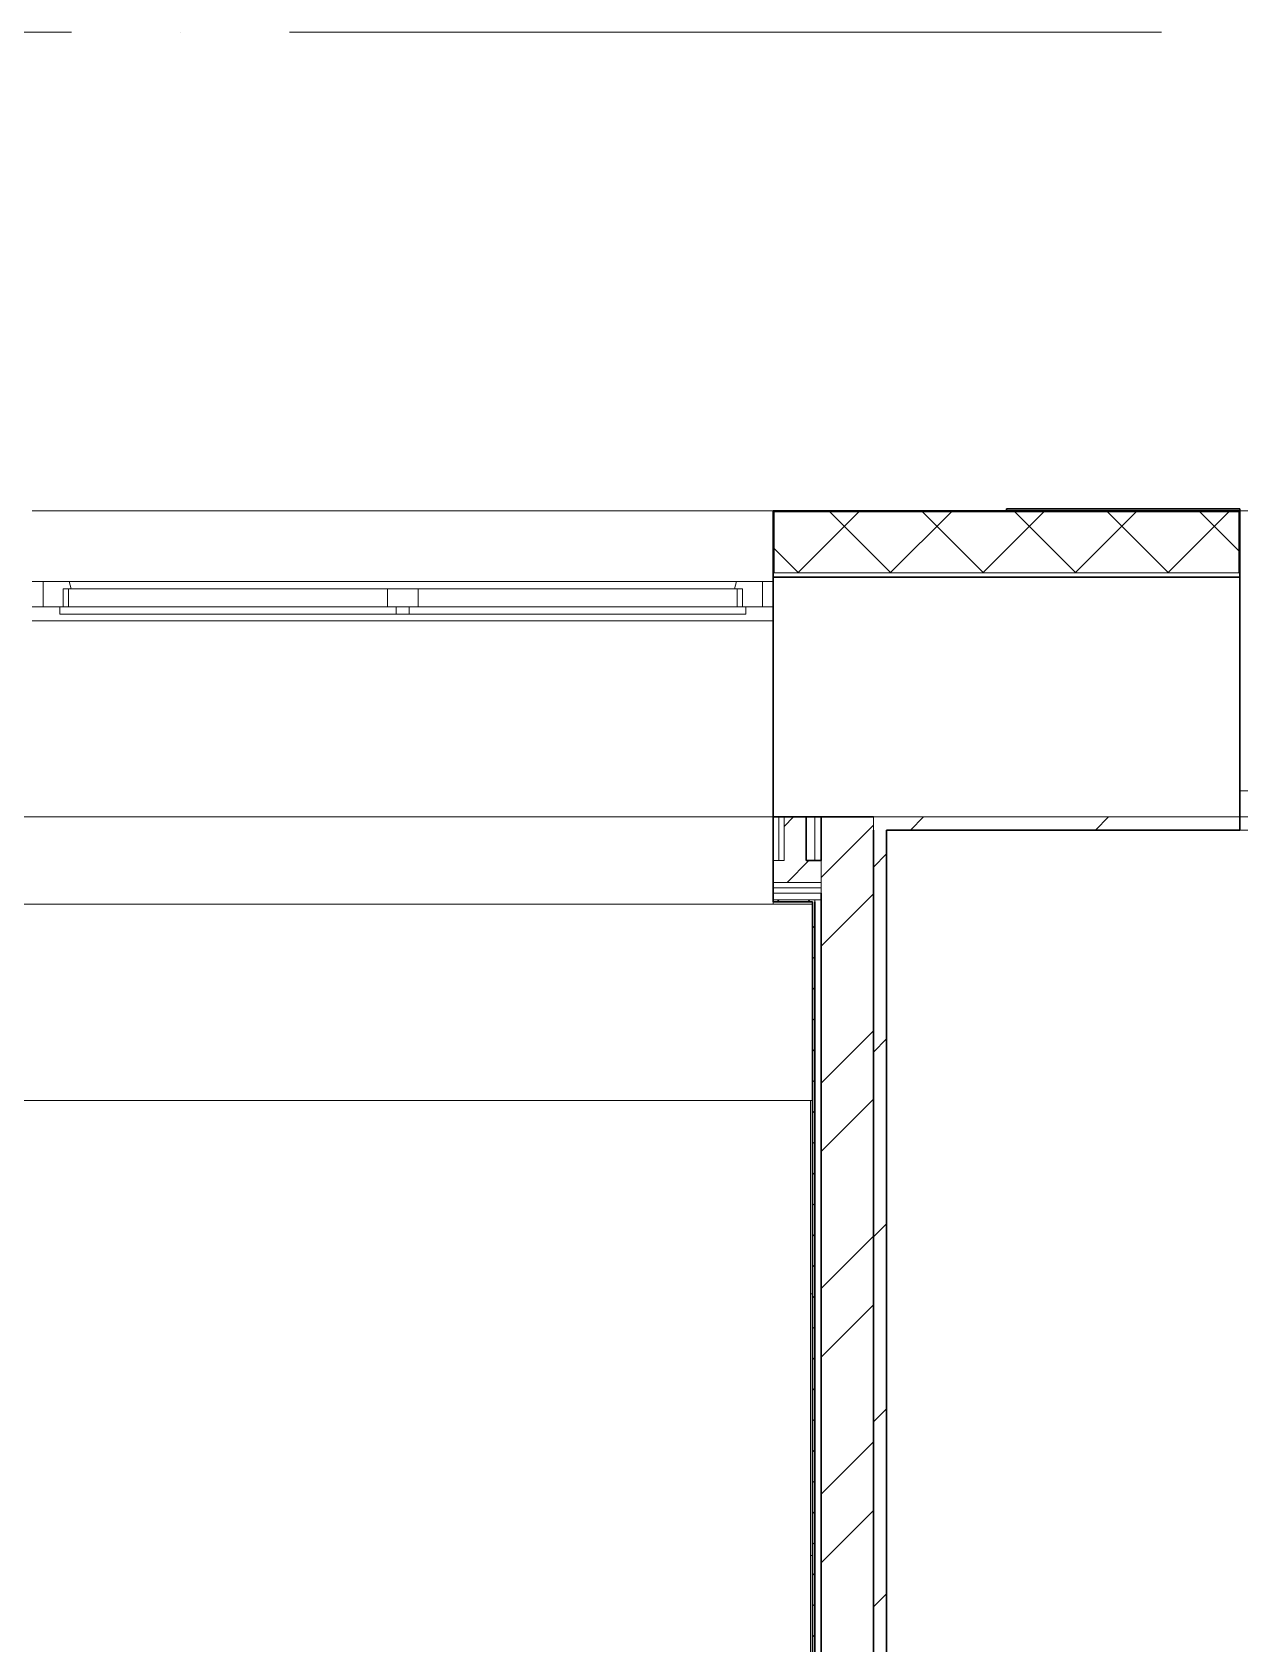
# Model space of a CAD drawing. Header units: millimetres. Extents: x -495897 to 1376592, y -28539 to 470976.
# Drawn here: x -53937 to -51167, y 353159 to 356855 of the extents above; entities that cross this region are included whole.
import ezdxf

# ---------------------------------------------------------------- set-up
doc = ezdxf.new("R2010")
doc.units = ezdxf.units.MM
doc.linetypes.add('ADSK_Линия сетки', pattern=[25, 20, -2.5, 0, -2.5])
for name, color, linetype, lineweight in [('_ Окна', 7, 'Continuous', 9), ('Ограждение', 252, 'Continuous', 9), ('Окна', 252, 'Continuous', 9), ('Оси', 252, 'Continuous', 9), ('Стены внутренние', 7, 'Continuous', 18), ('Стены наружные', 7, 'Continuous', 18), ('Стены штриховка', 7, 'Continuous', 9)]:
    doc.layers.add(name, color=color, linetype=linetype, lineweight=lineweight)

# ---------------------------------------------------------------- blocks, each defined once
blk = doc.blocks.new('1 этаж')
at = {"layer": 'Ограждение', "true_color": 0x636466}
h = blk.add_hatch(dxfattribs=at)
h.set_pattern_fill('FP_24', color=251, style=0, pattern_type=2)
h.set_pattern_definition([(0, (-24609.8, 7161), (0, 600), []), (90, (-24609.8, 7161), (-600, 4e-14), [])])
h.paths.add_polyline_path([(-51390.8, -9578.7), (-51390.8, -5993.7), (-51395.8, -5993.7), (-51395.8, -9578.7)])
at = {"layer": '_ Окна', "color": 251, "true_color": 0x636466}
for p, q in [((-53155.8, -4803.7), (-53180.8, -4803.7)), ((-53155.8, -4861.7), (-53155.8, -4803.7)), ((-51480.8, -4803.7), (-51505.8, -4803.7)), ((-51505.8, -4803.7), (-51505.8, -4861.7)), ((-53180.8, -4861.7), (-53155.8, -4861.7)), ((-51505.8, -4861.7), (-51480.8, -4861.7))]:
    blk.add_line(p, q, dxfattribs=at)
at = {"layer": '_ Окна', "color": 251, "lineweight": 18, "true_color": 0x636466}
for p, q in [((-53096.4, -4803.7), (-53155.8, -4803.7)), ((-53155.8, -4803.7), (-53155.8, -4861.7)), ((-53091.8, -4820.7), (-53096.4, -4803.7)), ((-51565.2, -4803.7), (-51569.8, -4820.7)), ((-51505.8, -4803.7), (-51565.2, -4803.7)), ((-51505.8, -4861.7), (-51505.8, -4803.7)), ((-53109.8, -4861.7), (-53109.8, -4820.7)), ((-53109.8, -4820.7), (-53097.8, -4820.7)), ((-51563.8, -4820.7), (-51551.8, -4820.7)), ((-51551.8, -4820.7), (-51551.8, -4861.7)), ((-53155.8, -4861.7), (-53117.8, -4861.7)), ((-51543.8, -4861.7), (-51505.8, -4861.7))]:
    blk.add_line(p, q, dxfattribs=at)
at = {"layer": 'Ограждение', "color": 251, "true_color": 0x636466}
for p, q in [((-51480.8, -4893.7), (-53180.8, -4893.7)), ((-51480.8, -5343.7), (-53180.8, -5343.7)), ((-51385.8, -5343.7), (-51385.8, -5443.7)), ((-51390.8, -5543.7), (-59095.8, -5543.7)), ((-51390.8, -5543.7), (-59095.8, -5543.7)), ((-51480.8, -5543.7), (-53180.8, -5543.7)), ((-51480.8, -5538.7), (-51480.8, -5543.7)), ((-51390.8, -5993.7), (-59095.8, -5993.7)), ((-51395.8, -5993.7), (-51395.8, -9578.7))]:
    blk.add_line(p, q, dxfattribs=at)
at = {"layer": 'Окна', "color": 251, "true_color": 0x636466}
for p, q in [((-51565.2, -4803.7), (-53096.4, -4803.7)), ((-53097.8, -4820.7), (-52365.8, -4820.7)), ((-53097.8, -4861.7), (-53097.8, -4820.7)), ((-52365.8, -4820.7), (-52295.8, -4820.7)), ((-52365.8, -4820.7), (-52365.8, -4861.7)), ((-52295.8, -4820.7), (-51563.8, -4820.7)), ((-52295.8, -4861.7), (-52295.8, -4820.7)), ((-51563.8, -4820.7), (-51563.8, -4861.7)), ((-53117.8, -4861.7), (-52345.8, -4861.7)), ((-53117.8, -4878.7), (-53117.8, -4861.7)), ((-52345.8, -4878.7), (-53117.8, -4878.7)), ((-52345.8, -4861.7), (-52315.8, -4861.7)), ((-52345.8, -4861.7), (-52345.8, -4878.7)), ((-52315.8, -4878.7), (-52345.8, -4878.7)), ((-52315.8, -4861.7), (-51543.8, -4861.7)), ((-52315.8, -4878.7), (-52315.8, -4861.7)), ((-51543.8, -4878.7), (-52315.8, -4878.7)), ((-51543.8, -4861.7), (-51543.8, -4878.7))]:
    blk.add_line(p, q, dxfattribs=at)
at = {"layer": 'Оси', "color": 251, "linetype": 'ADSK_Линия сетки', "ltscale": 100, "true_color": 0x636466}
for p, q in [((4411.5, -3543.7), (-72528.1, -3543.7)), ((4411.5, -5343.7), (-72528.1, -5343.7))]:
    blk.add_line(p, q, dxfattribs=at)
at = {"layer": 'Стены внутренние', "color": 251, "true_color": 0x636466}
for p, q in [((-53180.8, -4641.7), (-51480.8, -4641.7)), ((-50410.8, -4641.7), (-48710.8, -4641.7)), ((-51482.8, -4793.7), (-51480.8, -4793.7)), ((-50410.8, -5283.7), (-48710.8, -5283.7)), ((-51250.8, -5343.7), (-50410.8, -5343.7))]:
    blk.add_line(p, q, dxfattribs=at)
at = {"layer": 'Стены внутренние', "color": 251, "lineweight": 30, "true_color": 0x636466}
for p, q in [((-50945.8, -4641.7), (-51480.8, -4641.7)), ((-51480.8, -4641.7), (-51480.8, -4783.7)), ((-50410.8, -4783.7), (-50410.8, -4641.7)), ((-50410.8, -4793.7), (-51480.8, -4793.7)), ((-51480.8, -4793.7), (-51480.8, -5343.7)), ((-50410.8, -5343.7), (-50410.8, -4793.7)), ((-51405.8, -5343.7), (-51370.8, -5343.7))]:
    blk.add_line(p, q, dxfattribs=at)
at = {"layer": 'Стены внутренние', "color": 251, "linetype": 'Continuous', "lineweight": 9, "true_color": 0x636466}
for p, q in [((-51424.5, -4783.7), (-51284.5, -4643.7)), ((-51211, -4783.7), (-51351, -4643.7)), ((-51257.3, -4643.7), (-51258.5, -4641.7)), ((-51212.4, -4783.7), (-51072.4, -4643.7)), ((-50998.9, -4783.7), (-51138.9, -4643.7)), ((-51000.3, -4783.7), (-50860.3, -4643.7)), ((-50786.7, -4783.7), (-50926.7, -4643.7)), ((-50788.1, -4783.7), (-50648.1, -4643.7)), ((-50574.6, -4783.7), (-50714.6, -4643.7)), ((-50576, -4783.7), (-50436, -4643.7)), ((-50412.8, -4733.4), (-50502.5, -4643.7)), ((-51478.8, -4678.3), (-51480.8, -4681.7)), ((-51423.1, -4783.7), (-51478.8, -4728.1))]:
    blk.add_line(p, q, dxfattribs=at)
at = {"layer": 'Стены наружные', "color": 251, "lineweight": 30, "true_color": 0x636466}
for p, q in [((-50410.8, -4636.7), (-50945.8, -4636.7)), ((-50945.8, -4636.7), (-50945.8, -4641.7)), ((-50945.8, -4641.7), (-50410.8, -4641.7)), ((-50410.8, -4641.7), (-50410.8, -4636.7)), ((-51480.8, -4783.7), (-51480.8, -4793.7)), ((-50410.8, -4793.7), (-50410.8, -4783.7)), ((-51480.8, -5343.7), (-51480.8, -5538.7)), ((-51405.8, -5343.7), (-51480.8, -5343.7)), ((-51405.8, -5443.7), (-51405.8, -5343.7)), ((-51370.8, -5343.7), (-51370.8, -5443.7)), ((-51250.8, -5343.7), (-51370.8, -5343.7)), ((-50410.8, -5373.7), (-50410.8, -5343.7)), ((-51250.8, -11618.7), (-51250.8, -5373.7)), ((-51220.8, -5373.7), (-50410.8, -5373.7)), ((-51220.8, -11588.7), (-51220.8, -5373.7)), ((-51370.8, -5443.7), (-51405.8, -5443.7)), ((-51480.8, -5538.7), (-51390.8, -5538.7)), ((-51390.8, -5538.7), (-51390.8, -11078.7)), ((-51385.8, -5538.7), (-51385.8, -11078.7)), ((-51370.8, -11738.7), (-51370.8, -5518.7))]:
    blk.add_line(p, q, dxfattribs=at)
at = {"layer": 'Стены наружные', "color": 251, "linetype": 'Continuous', "lineweight": 9, "true_color": 0x636466}
for p, q in [((-51455.8, -5365.2), (-51434.3, -5343.7)), ((-51166, -5373.7), (-51136, -5343.7)), ((-50741.7, -5373.7), (-50711.7, -5343.7)), ((-51370.8, -5482.5), (-51250.8, -5362.5)), ((-51250.8, -5458.5), (-51220.8, -5428.5)), ((-51449.3, -5493.7), (-51399.3, -5443.7)), ((-51472.4, -5538.7), (-51467.4, -5533.7)), ((-51401.7, -5538.7), (-51396.7, -5533.7)), ((-51370.8, -5639.7), (-51250.8, -5519.7)), ((-51390.8, -5598.5), (-51385.8, -5593.5)), ((-51390.8, -5669.2), (-51385.8, -5664.2)), ((-51390.8, -5739.9), (-51385.8, -5734.9)), ((-51390.8, -5810.7), (-51385.8, -5805.7)), ((-51370.8, -5954), (-51250.8, -5834)), ((-51390.8, -5881.4), (-51385.8, -5876.4)), ((-51250.8, -5882.8), (-51220.8, -5852.8)), ((-51390.8, -5952.1), (-51385.8, -5947.1)), ((-51390.8, -6022.8), (-51385.8, -6017.8)), ((-51370.8, -6111.2), (-51250.8, -5991.2)), ((-51390.8, -6093.5), (-51385.8, -6088.5)), ((-51390.8, -6164.2), (-51385.8, -6159.2)), ((-51390.8, -6234.9), (-51385.8, -6229.9)), ((-51250.8, -6307.1), (-51220.8, -6277.1)), ((-51390.8, -6305.6), (-51385.8, -6300.6)), ((-51370.8, -6425.5), (-51250.8, -6305.5)), ((-51390.8, -6376.3), (-51385.8, -6371.3)), ((-51390.8, -6447.1), (-51385.8, -6442.1)), ((-51370.8, -6582.6), (-51250.8, -6462.6)), ((-51390.8, -6517.8), (-51385.8, -6512.8)), ((-51390.8, -6588.5), (-51385.8, -6583.5)), ((-51390.8, -6659.2), (-51385.8, -6654.2)), ((-51390.8, -6729.9), (-51385.8, -6724.9)), ((-51250.8, -6731.3), (-51220.8, -6701.3)), ((-51390.8, -6800.6), (-51385.8, -6795.6)), ((-51370.8, -6896.9), (-51250.8, -6776.9)), ((-51390.8, -6871.3), (-51385.8, -6866.3)), ((-51390.8, -6942), (-51385.8, -6937)), ((-51370.8, -7054.1), (-51250.8, -6934.1)), ((-51390.8, -7012.7), (-51385.8, -7007.7)), ((-51390.8, -7083.5), (-51385.8, -7078.5)), ((-51250.8, -7155.6), (-51220.8, -7125.6)), ((-51390.8, -7154.2), (-51385.8, -7149.2)), ((-51390.8, -7224.9), (-51385.8, -7219.9))]:
    blk.add_line(p, q, dxfattribs=at)
at = {"layer": 'Стены наружные', "color": 251, "true_color": 0x636466}
for p, q in [((-50410.8, -5343.7), (-48710.8, -5343.7)), ((-48725.8, -5373.7), (-50410.8, -5373.7))]:
    blk.add_line(p, q, dxfattribs=at)
at = {"layer": 'Стены штриховка', "color": 251, "true_color": 0x636466}
for p, q in [((-50412.8, -4643.7), (-51478.8, -4643.7)), ((-51478.8, -4783.7), (-51478.8, -4643.7)), ((-50412.8, -4643.7), (-50412.8, -4783.7)), ((-51480.8, -4783.7), (-50410.8, -4783.7)), ((-51468.3, -5443.7), (-51468.3, -5343.7)), ((-51455.8, -5443.7), (-51455.8, -5343.7)), ((-51250.8, -5343.7), (-51250.8, -5373.7)), ((-51480.8, -5443.7), (-51455.8, -5443.7)), ((-51370.8, -5518.7), (-51370.8, -5443.7)), ((-51370.8, -5493.7), (-51480.8, -5493.7)), ((-51370.8, -5506.2), (-51480.8, -5506.2)), ((-51370.8, -5518.7), (-51480.8, -5518.7)), ((-51480.8, -5533.7), (-51370.8, -5533.7)), ((-51385.8, -5538.7), (-51385.8, -5533.7))]:
    blk.add_line(p, q, dxfattribs=at)

msp = doc.modelspace()

# ---------------------------------------------------------------- block references
msp.add_blockref('1 этаж', (-756.474, 360398.765))

doc.saveas('drawing.dxf')
